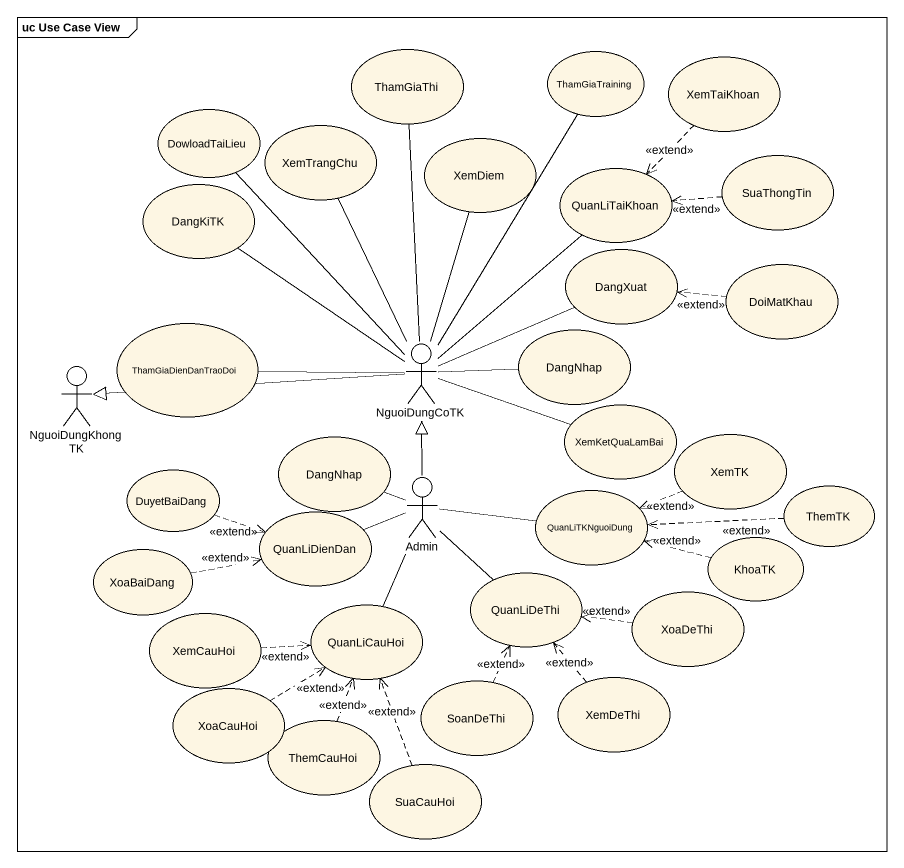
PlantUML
@startuml
mainframe uc Use Case View
usecase ThamGiaThi
usecase ThamGiaTraining
usecase XemTaiKhoan
usecase DowloadTaiLieu
usecase XemTrangChu
usecase XemDiem
usecase QuanLiTaiKhoan
usecase SuaThongTin
usecase DangKiTK
usecase DangXuat
usecase DoiMatKhau
usecase ThamGiaDienDanTraoDoi
actor NguoiDungKhongTK
actor NguoiDungCoTK
usecase DangNhap
usecase XemKetQuaLamBai
usecase "DangNhap" as DangNhap_2
usecase XemTK
usecase DuyetBaiDang
usecase QuanLiDienDan
actor Admin
usecase QuanLiTKNguoiDung
usecase ThemTK
usecase XoaBaiDang
usecase KhoaTK
usecase XemCauHoi
usecase QuanLiCauHoi
usecase QuanLiDeThi
usecase XoaDeThi
usecase XoaCauHoi
usecase SoanDeThi
usecase XemDeThi
usecase ThemCauHoi
usecase SuaCauHoi
XemTaiKhoan ..> QuanLiTaiKhoan : <<extend>>
DowloadTaiLieu -- NguoiDungCoTK
XemTrangChu -- NguoiDungCoTK
SuaThongTin .left.> QuanLiTaiKhoan : <<extend>>
DangKiTK -- NguoiDungCoTK
DoiMatKhau .left.> DangXuat : <<extend>>
ThamGiaDienDanTraoDoi -right- NguoiDungCoTK
NguoiDungCoTK -up- ThamGiaThi
NguoiDungCoTK -up- ThamGiaTraining
NguoiDungCoTK -up- XemDiem
NguoiDungCoTK -up- QuanLiTaiKhoan
NguoiDungCoTK -right- DangXuat
NguoiDungCoTK -left-|> NguoiDungKhongTK
DangNhap -left- NguoiDungCoTK
XemKetQuaLamBai -left- NguoiDungCoTK
XemTK .left.> QuanLiTKNguoiDung : <<extend>>
DuyetBaiDang .right.> QuanLiDienDan : <<extend>>
Admin -up-|> NguoiDungCoTK
Admin -left- DangNhap_2
Admin -left- QuanLiDienDan
Admin -right- QuanLiTKNguoiDung
Admin -- QuanLiCauHoi
Admin -- QuanLiDeThi
ThemTK .left.> QuanLiTKNguoiDung : <<extend>>
XoaBaiDang .right.> QuanLiDienDan : <<extend>>
KhoaTK .left.> QuanLiTKNguoiDung : <<extend>>
XemCauHoi .right.> QuanLiCauHoi : <<extend>>
XoaDeThi .left.> QuanLiDeThi : <<extend>>
XoaCauHoi .up.> QuanLiCauHoi : <<extend>>
SoanDeThi .up.> QuanLiDeThi : <<extend>>
XemDeThi .up.> QuanLiDeThi : <<extend>>
ThemCauHoi .up.> QuanLiCauHoi : <<extend>>
SuaCauHoi .up.> QuanLiCauHoi : <<extend>>
@enduml
